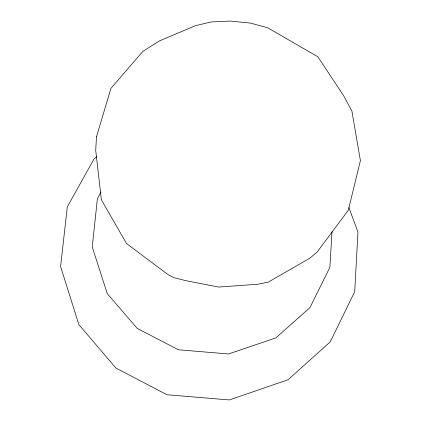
<?xml version="1.0" encoding="UTF-8"?>
<svg xmlns="http://www.w3.org/2000/svg" width="421" height="421" viewBox="0 0 421 421"><rect width="100%" height="100%" fill="white"/><g stroke="black" fill="none" stroke-linecap="round" stroke-linejoin="round"><path stroke-width="0.63" d="M332.006 231.613L329.875 267.361L309.909 307.662L275.818 337.91L228.498 353.977L178.357 349.751L137.204 328.385L107.244 293.6L92.246 246.953L97.377 198.859L100.961 192.044M96.598 156.838L94.083 158.901L67.307 206.874L60.598 266.525L78.869 324.607L115.891 368.049L166.99 394.745L229.324 399.95L288.075 379.742L330.232 341.884L354.719 291.669L357.966 232.018L348.893 207.579M96.477 136.793L95.714 150.465L101.408 199.88L126.511 243.512L167.669 274.339L173.878 277.697L186.592 280.828L218.678 287.059L257.71 284.249L268.093 282.212L309.709 258.32L317.045 252.163L348.314 210.263L360.402 160.58L351.903 111.091L343.846 96.062L317.86 56.782L267.572 27.718L250.39 23.081L230.392 21.05L210.989 21.981L195.444 25.686L159.138 41.037L142.766 51.473L110.97 88.31L96.477 136.793"/></g></svg>
